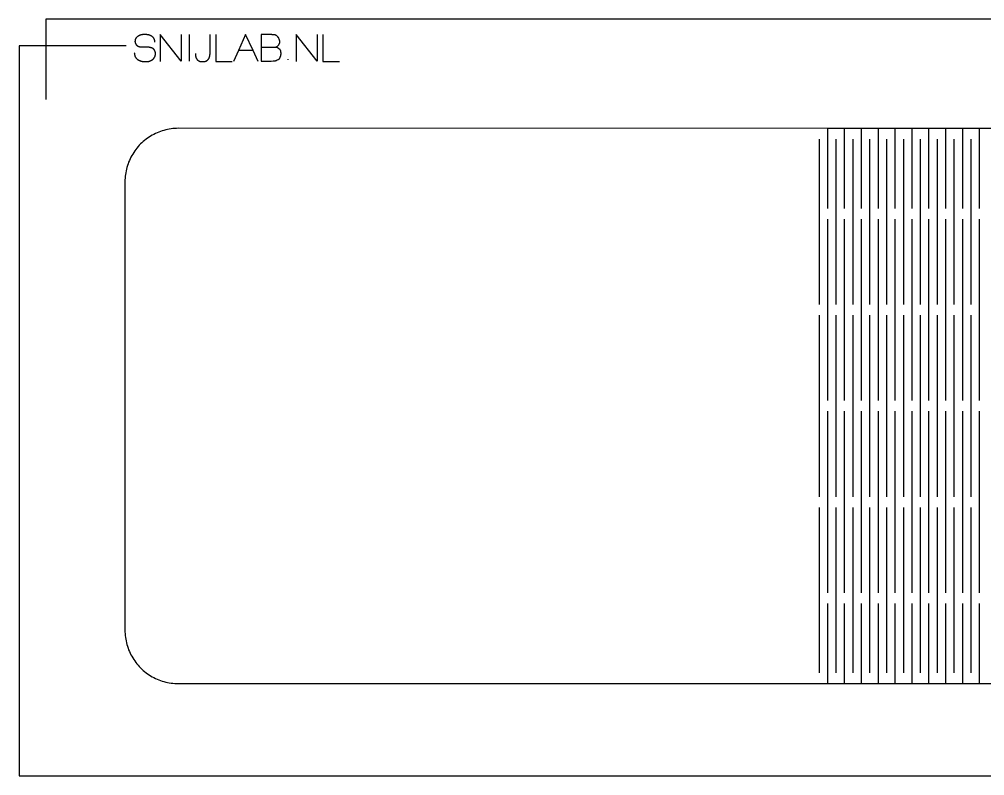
# Model space of a CAD drawing. Extents: x -180 to 180, y -173 to 173.
# Drawn here: x -179.9 to 0.9, y -173 to -31.3 of the extents above; entities that cross this region are included whole.
import ezdxf

# ---------------------------------------------------------------- set-up
doc = ezdxf.new("R2010")
doc.units = 0
doc.header["$MEASUREMENT"] = 0
doc.layers.get('0').update_dxf_attribs({"linetype": 'CONTINUOUS'})

msp = doc.modelspace()

# ---------------------------------------------------------------- linework, layer by layer
for p, q in [((179.91, -31.28), (-174.91, -31.28)), ((-174.91, -31.28), (-174.91, -46.28)), ((-157.57, -34.36), (-157.54, -34.34)), ((-157.54, -34.34), (-157.51, -34.32)), ((-157.51, -34.32), (-157.48, -34.31)), ((-157.48, -34.31), (-157.45, -34.29)), ((-157.45, -34.29), (-157.41, -34.27)), ((-157.41, -34.27), (-157.38, -34.26)), ((-157.38, -34.26), (-157.35, -34.24)), ((-157.35, -34.24), (-157.31, -34.23)), ((-157.31, -34.23), (-157.28, -34.21)), ((-157.28, -34.21), (-157.24, -34.2)), ((-157.24, -34.2), (-157.21, -34.19)), ((-157.21, -34.19), (-157.17, -34.18)), ((-157.17, -34.18), (-157.13, -34.17)), ((-157.13, -34.17), (-157.1, -34.15)), ((-157.1, -34.15), (-157.06, -34.14)), ((-157.06, -34.14), (-157.02, -34.14)), ((-157.02, -34.14), (-156.98, -34.13)), ((-156.98, -34.13), (-156.95, -34.12)), ((-156.95, -34.12), (-156.89, -34.11)), ((-156.89, -34.11), (-156.85, -34.1)), ((-156.85, -34.1), (-156.81, -34.1)), ((-156.81, -34.1), (-156.77, -34.09)), ((-156.77, -34.09), (-156.73, -34.09)), ((-156.73, -34.09), (-156.69, -34.08)), ((-156.69, -34.08), (-156.64, -34.08)), ((-156.64, -34.08), (-156.6, -34.07)), ((-156.6, -34.07), (-156.56, -34.07)), ((-156.56, -34.07), (-156.52, -34.07)), ((-156.52, -34.07), (-156.47, -34.07)), ((-156.47, -34.07), (-156.43, -34.07)), ((-156.43, -34.07), (-156.38, -34.07)), ((-156.38, -34.07), (-156.33, -34.07)), ((-156.33, -34.07), (-156.28, -34.07)), ((-156.28, -34.07), (-156.23, -34.08)), ((-156.23, -34.08), (-156.19, -34.08)), ((-156.19, -34.08), (-156.14, -34.08)), ((-156.14, -34.08), (-156.1, -34.09)), ((-156.1, -34.09), (-156.05, -34.09)), ((-156.05, -34.09), (-156.01, -34.1)), ((-156.01, -34.1), (-155.96, -34.1)), ((-155.96, -34.1), (-155.92, -34.11)), ((-155.92, -34.11), (-155.88, -34.12)), ((-155.88, -34.12), (-155.83, -34.13)), ((-155.83, -34.13), (-155.79, -34.13)), ((-155.79, -34.13), (-155.75, -34.14)), ((-155.75, -34.14), (-155.71, -34.15)), ((-155.71, -34.15), (-155.67, -34.16)), ((-155.67, -34.16), (-155.63, -34.18)), ((-155.63, -34.18), (-155.59, -34.19)), ((-155.59, -34.19), (-155.55, -34.2)), ((-155.55, -34.2), (-155.52, -34.21)), ((-155.52, -34.21), (-155.48, -34.23)), ((-155.48, -34.23), (-155.44, -34.24)), ((-155.44, -34.24), (-155.41, -34.26)), ((-155.41, -34.26), (-155.37, -34.28)), ((-155.37, -34.28), (-155.34, -34.29)), ((-155.34, -34.29), (-155.31, -34.31)), ((-155.31, -34.31), (-155.27, -34.33)), ((-155.27, -34.33), (-155.24, -34.35)), ((-155.24, -34.35), (-155.21, -34.37)), ((-149.61, -39.13), (-153.52, -34.13)), ((-153.52, -34.13), (-153.52, -39.16)), ((-149.61, -34.16), (-149.61, -39.13)), ((-148.1, -34.16), (-148.11, -39.13)), ((-144.18, -37.59), (-144.18, -34.13)), ((-143.13, -34.13), (-143.13, -39.16)), ((-137.52, -34.13), (-138.87, -37.15)), ((-136.09, -37.15), (-137.52, -34.13)), ((-132.61, -34.16), (-134.64, -34.16)), ((-134.64, -34.16), (-134.64, -39.13)), ((-132.56, -34.17), (-132.61, -34.16)), ((-132.5, -34.17), (-132.56, -34.17)), ((-132.45, -34.17), (-132.5, -34.17)), ((-132.4, -34.17), (-132.45, -34.17)), ((-132.36, -34.17), (-132.4, -34.17)), ((-132.31, -34.18), (-132.36, -34.17)), ((-132.27, -34.18), (-132.31, -34.18)), ((-132.23, -34.19), (-132.27, -34.18)), ((-132.19, -34.19), (-132.23, -34.19)), ((-132.15, -34.2), (-132.19, -34.19)), ((-132.11, -34.2), (-132.15, -34.2)), ((-132.08, -34.21), (-132.11, -34.2)), ((-132.04, -34.22), (-132.08, -34.21)), ((-132.01, -34.22), (-132.04, -34.22)), ((-131.98, -34.23), (-132.01, -34.22)), ((-131.91, -34.26), (-131.98, -34.23)), ((-131.85, -34.28), (-131.91, -34.26)), ((-131.82, -34.29), (-131.85, -34.28)), ((-131.8, -34.3), (-131.82, -34.29)), ((-131.76, -34.31), (-131.8, -34.3)), ((-131.68, -34.39), (-131.76, -34.31)), ((-124.12, -39.13), (-128.03, -34.13)), ((-128.03, -34.13), (-128.03, -39.16)), ((-124.12, -34.16), (-124.12, -39.13)), ((-123.06, -34.13), (-123.06, -39.16)), ((-158.18, -35.36), (-158.17, -35.32)), ((-158.18, -35.41), (-158.18, -35.36)), ((-158.18, -35.45), (-158.18, -35.41)), ((-158.18, -35.49), (-158.18, -35.45)), ((-158.17, -35.53), (-158.18, -35.49)), ((-158.17, -35.25), (-158.16, -35.21)), ((-158.17, -35.28), (-158.17, -35.25)), ((-158.17, -35.32), (-158.17, -35.28)), ((-158.17, -35.56), (-158.17, -35.53)), ((-158.16, -35.6), (-158.17, -35.56)), ((-158.16, -35.17), (-158.15, -35.13)), ((-158.16, -35.21), (-158.16, -35.17)), ((-158.16, -35.63), (-158.16, -35.6)), ((-158.15, -35.67), (-158.16, -35.63)), ((-158.15, -35.13), (-158.14, -35.09)), ((-158.14, -35.71), (-158.15, -35.67)), ((-158.14, -35.09), (-158.13, -35.06)), ((-158.13, -35.74), (-158.14, -35.71)), ((-158.13, -35.06), (-158.12, -35.02)), ((-158.12, -35.78), (-158.13, -35.74)), ((-158.12, -35.02), (-158.11, -34.99)), ((-158.11, -35.81), (-158.12, -35.78)), ((-158.11, -34.99), (-158.09, -34.95)), ((-158.1, -35.84), (-158.11, -35.81)), ((-158.08, -35.88), (-158.1, -35.84)), ((-158.09, -34.95), (-158.08, -34.92)), ((-158.08, -34.92), (-158.06, -34.88)), ((-158.07, -35.91), (-158.08, -35.88)), ((-158.05, -35.94), (-158.07, -35.91)), ((-158.06, -34.88), (-158.05, -34.85)), ((-158.05, -34.85), (-158.03, -34.82)), ((-158.03, -35.97), (-158.05, -35.94)), ((-158.03, -34.82), (-158.01, -34.79)), ((-158.01, -36.01), (-158.03, -35.97)), ((-158.01, -34.79), (-157.99, -34.76)), ((-157.99, -36.04), (-158.01, -36.01)), ((-157.99, -34.76), (-157.97, -34.72)), ((-157.98, -36.06), (-157.99, -36.04)), ((-157.96, -36.08), (-157.98, -36.06)), ((-157.97, -34.72), (-157.95, -34.69)), ((-157.94, -36.1), (-157.96, -36.08)), ((-157.95, -34.69), (-157.93, -34.66)), ((-157.93, -36.12), (-157.94, -36.1)), ((-157.93, -34.66), (-157.9, -34.64)), ((-157.91, -36.14), (-157.93, -36.12)), ((-157.89, -36.16), (-157.91, -36.14)), ((-157.9, -34.64), (-157.88, -34.61)), ((-157.88, -34.61), (-157.85, -34.58)), ((-157.85, -34.58), (-157.82, -34.55)), ((-157.82, -34.55), (-157.79, -34.53)), ((-157.79, -34.53), (-157.77, -34.5)), ((-157.77, -34.5), (-157.73, -34.47)), ((-157.73, -34.47), (-157.7, -34.45)), ((-157.7, -34.45), (-157.67, -34.42)), ((-157.67, -34.42), (-157.64, -34.4)), ((-157.64, -34.4), (-157.6, -34.38)), ((-157.6, -34.38), (-157.57, -34.36)), ((-155.21, -34.37), (-155.18, -34.39)), ((-155.18, -34.39), (-155.15, -34.41)), ((-155.15, -34.41), (-155.11, -34.43)), ((-155.11, -34.43), (-155.08, -34.46)), ((-155.08, -34.46), (-155.05, -34.48)), ((-155.05, -34.48), (-155.02, -34.51)), ((-155.02, -34.51), (-154.99, -34.54)), ((-154.99, -34.54), (-154.96, -34.56)), ((-154.96, -34.56), (-154.93, -34.59)), ((-154.93, -34.59), (-154.9, -34.62)), ((-154.9, -34.62), (-154.88, -34.65)), ((-154.88, -34.65), (-154.85, -34.68)), ((-154.85, -34.68), (-154.83, -34.72)), ((-154.83, -34.72), (-154.8, -34.75)), ((-154.8, -34.75), (-154.78, -34.78)), ((-154.78, -34.78), (-154.76, -34.82)), ((-154.76, -34.82), (-154.74, -34.85)), ((-154.74, -34.85), (-154.72, -34.89)), ((-154.72, -34.89), (-154.7, -34.92)), ((-154.7, -34.92), (-154.69, -34.96)), ((-154.69, -34.96), (-154.67, -35)), ((-154.67, -35), (-154.66, -35.04)), ((-154.66, -35.04), (-154.64, -35.08)), ((-154.64, -35.08), (-154.63, -35.12)), ((-154.63, -35.12), (-154.62, -35.16)), ((-154.62, -35.16), (-154.61, -35.2)), ((-154.61, -35.2), (-154.6, -35.24)), ((-154.6, -35.24), (-154.59, -35.28)), ((-154.59, -35.28), (-154.58, -35.33)), ((-154.58, -35.33), (-154.58, -35.37)), ((-154.58, -35.37), (-154.57, -35.42)), ((-154.57, -35.42), (-154.57, -35.46)), ((-154.57, -35.46), (-154.56, -35.51)), ((-154.56, -35.51), (-154.56, -35.56)), ((-131.62, -34.45), (-131.68, -34.39)), ((-131.55, -34.52), (-131.62, -34.45)), ((-131.5, -34.58), (-131.55, -34.52)), ((-131.47, -34.61), (-131.5, -34.58)), ((-131.45, -34.63), (-131.47, -34.61)), ((-131.42, -34.66), (-131.45, -34.63)), ((-131.4, -34.69), (-131.42, -34.66)), ((-131.42, -36.17), (-131.39, -36.14)), ((-131.38, -34.71), (-131.4, -34.69)), ((-131.39, -36.14), (-131.36, -36.11)), ((-131.36, -34.74), (-131.38, -34.71)), ((-131.34, -34.76), (-131.36, -34.74)), ((-131.36, -36.11), (-131.33, -36.07)), ((-131.32, -34.78), (-131.34, -34.76)), ((-131.33, -36.07), (-131.3, -36.04)), ((-131.21, -35.04), (-131.32, -34.78)), ((-131.3, -36.04), (-131.28, -36.02)), ((-131.28, -36.02), (-131.27, -36)), ((-131.27, -36), (-131.25, -35.97)), ((-131.25, -35.97), (-131.24, -35.95)), ((-131.24, -35.95), (-131.23, -35.93)), ((-131.23, -35.93), (-131.21, -35.91)), ((-131.2, -35.07), (-131.21, -35.04)), ((-131.21, -35.91), (-131.2, -35.88)), ((-131.19, -35.09), (-131.2, -35.07)), ((-131.2, -35.88), (-131.18, -35.85)), ((-131.18, -35.11), (-131.19, -35.09)), ((-131.17, -35.14), (-131.18, -35.11)), ((-131.18, -35.85), (-131.17, -35.82)), ((-131.17, -35.16), (-131.17, -35.14)), ((-131.16, -35.19), (-131.17, -35.16)), ((-131.17, -35.82), (-131.16, -35.79)), ((-131.15, -35.21), (-131.16, -35.19)), ((-131.16, -35.79), (-131.15, -35.76)), ((-131.15, -35.24), (-131.15, -35.21)), ((-131.14, -35.28), (-131.15, -35.24)), ((-131.15, -35.76), (-131.14, -35.73)), ((-131.14, -35.31), (-131.14, -35.28)), ((-131.13, -35.35), (-131.14, -35.31)), ((-131.14, -35.73), (-131.13, -35.7)), ((-131.13, -35.39), (-131.13, -35.35)), ((-131.13, -35.43), (-131.13, -35.39)), ((-131.13, -35.45), (-131.13, -35.43)), ((-131.12, -35.48), (-131.13, -35.45)), ((-131.13, -35.67), (-131.12, -35.63)), ((-131.13, -35.7), (-131.13, -35.67)), ((-131.12, -35.51), (-131.12, -35.48)), ((-131.12, -35.54), (-131.12, -35.51)), ((-131.12, -35.57), (-131.12, -35.54)), ((-131.12, -35.6), (-131.12, -35.57)), ((-131.12, -35.63), (-131.12, -35.6)), ((-159.91, -36.28), (-179.91, -36.28)), ((-179.91, -36.28), (-179.91, -173)), ((-158.37, -37.54), (-158.37, -37.56)), ((-158.37, -37.56), (-158.37, -37.59)), ((-158.37, -37.59), (-158.36, -37.62)), ((-158.36, -37.62), (-158.36, -37.64)), ((-158.36, -37.64), (-158.36, -37.67)), ((-158.36, -37.67), (-158.36, -37.69)), ((-158.36, -37.69), (-158.36, -37.72)), ((-158.36, -37.72), (-158.35, -37.74)), ((-158.35, -37.74), (-158.35, -37.77)), ((-158.35, -37.77), (-158.34, -37.82)), ((-158.34, -37.82), (-158.33, -37.87)), ((-158.33, -37.87), (-158.32, -37.92)), ((-158.32, -37.92), (-158.31, -37.96)), ((-158.31, -37.96), (-158.3, -38.01)), ((-157.88, -36.18), (-157.89, -36.16)), ((-157.86, -36.2), (-157.88, -36.18)), ((-157.84, -36.22), (-157.86, -36.2)), ((-157.82, -36.24), (-157.84, -36.22)), ((-157.8, -36.26), (-157.82, -36.24)), ((-157.78, -36.28), (-157.8, -36.26)), ((-157.76, -36.29), (-157.78, -36.28)), ((-157.74, -36.31), (-157.76, -36.29)), ((-157.72, -36.32), (-157.74, -36.31)), ((-157.69, -36.35), (-157.72, -36.32)), ((-157.66, -36.37), (-157.69, -36.35)), ((-157.63, -36.39), (-157.66, -36.37)), ((-157.59, -36.4), (-157.63, -36.39)), ((-157.56, -36.42), (-157.59, -36.4)), ((-157.53, -36.43), (-157.56, -36.42)), ((-157.49, -36.45), (-157.53, -36.43)), ((-157.46, -36.46), (-157.49, -36.45)), ((-157.42, -36.47), (-157.46, -36.46)), ((-157.39, -36.48), (-157.42, -36.47)), ((-157.35, -36.48), (-157.39, -36.48)), ((-157.31, -36.49), (-157.35, -36.48)), ((-157.28, -36.49), (-157.31, -36.49)), ((-157.24, -36.49), (-157.28, -36.49)), ((-157.21, -36.49), (-157.24, -36.49)), ((-156.16, -36.49), (-157.21, -36.49)), ((-156.06, -36.5), (-156.16, -36.49)), ((-156.01, -36.5), (-156.06, -36.5)), ((-155.96, -36.5), (-156.01, -36.5)), ((-155.92, -36.5), (-155.96, -36.5)), ((-155.87, -36.51), (-155.92, -36.5)), ((-155.82, -36.51), (-155.87, -36.51)), ((-155.78, -36.51), (-155.82, -36.51)), ((-155.74, -36.52), (-155.78, -36.51)), ((-155.69, -36.52), (-155.74, -36.52)), ((-155.65, -36.53), (-155.69, -36.52)), ((-155.61, -36.53), (-155.65, -36.53)), ((-155.57, -36.54), (-155.61, -36.53)), ((-155.53, -36.55), (-155.57, -36.54)), ((-155.49, -36.55), (-155.53, -36.55)), ((-155.45, -36.56), (-155.49, -36.55)), ((-155.41, -36.57), (-155.45, -36.56)), ((-155.38, -36.58), (-155.41, -36.57)), ((-155.34, -36.58), (-155.38, -36.58)), ((-155.31, -36.59), (-155.34, -36.58)), ((-155.27, -36.6), (-155.31, -36.59)), ((-155.24, -36.61), (-155.27, -36.6)), ((-155.21, -36.62), (-155.24, -36.61)), ((-155.17, -36.63), (-155.21, -36.62)), ((-155.14, -36.64), (-155.17, -36.63)), ((-155.11, -36.65), (-155.14, -36.64)), ((-155.08, -36.66), (-155.11, -36.65)), ((-155.06, -36.68), (-155.08, -36.66)), ((-155.03, -36.69), (-155.06, -36.68)), ((-155, -36.7), (-155.03, -36.69)), ((-154.97, -36.72), (-155, -36.7)), ((-154.93, -36.74), (-154.97, -36.72)), ((-154.9, -36.76), (-154.93, -36.74)), ((-154.86, -36.78), (-154.9, -36.76)), ((-154.84, -36.8), (-154.86, -36.78)), ((-154.82, -36.81), (-154.84, -36.8)), ((-154.79, -36.83), (-154.82, -36.81)), ((-154.77, -36.85), (-154.79, -36.83)), ((-154.75, -36.87), (-154.77, -36.85)), ((-154.73, -36.89), (-154.75, -36.87)), ((-154.71, -36.91), (-154.73, -36.89)), ((-154.69, -36.93), (-154.71, -36.91)), ((-154.67, -36.95), (-154.69, -36.93)), ((-154.65, -36.97), (-154.67, -36.95)), ((-154.64, -36.99), (-154.65, -36.97)), ((-154.62, -37.01), (-154.64, -36.99)), ((-154.6, -37.03), (-154.62, -37.01)), ((-154.59, -37.06), (-154.6, -37.03)), ((-154.57, -37.08), (-154.59, -37.06)), ((-154.56, -37.1), (-154.57, -37.08)), ((-154.55, -37.13), (-154.56, -37.1)), ((-154.53, -37.15), (-154.55, -37.13)), ((-154.52, -37.18), (-154.53, -37.15)), ((-154.51, -37.2), (-154.52, -37.18)), ((-154.5, -37.23), (-154.51, -37.2)), ((-154.49, -37.26), (-154.5, -37.23)), ((-154.48, -37.28), (-154.49, -37.26)), ((-154.47, -37.31), (-154.48, -37.28)), ((-154.46, -37.35), (-154.47, -37.31)), ((-154.45, -37.39), (-154.46, -37.35)), ((-154.44, -37.43), (-154.45, -37.39)), ((-154.43, -37.47), (-154.44, -37.43)), ((-154.43, -37.51), (-154.43, -37.47)), ((-154.42, -37.55), (-154.43, -37.51)), ((-154.43, -37.94), (-154.42, -37.9)), ((-154.43, -37.98), (-154.43, -37.94)), ((-154.42, -37.59), (-154.42, -37.55)), ((-154.41, -37.63), (-154.42, -37.59)), ((-154.42, -37.86), (-154.41, -37.81)), ((-154.42, -37.9), (-154.42, -37.86)), ((-154.41, -37.68), (-154.41, -37.63)), ((-154.41, -37.72), (-154.41, -37.68)), ((-154.41, -37.77), (-154.41, -37.72)), ((-154.41, -37.81), (-154.41, -37.77)), ((-146.91, -37.72), (-146.91, -37.76)), ((-146.91, -37.76), (-146.91, -37.81)), ((-146.91, -37.81), (-146.91, -37.85)), ((-146.91, -37.85), (-146.91, -37.9)), ((-146.91, -37.9), (-146.91, -37.94)), ((-146.91, -37.94), (-146.91, -37.98)), ((-144.21, -37.98), (-144.2, -37.94)), ((-144.2, -37.89), (-144.19, -37.84)), ((-144.2, -37.94), (-144.2, -37.89)), ((-144.19, -37.74), (-144.18, -37.7)), ((-144.19, -37.79), (-144.19, -37.74)), ((-144.19, -37.84), (-144.19, -37.79)), ((-144.18, -37.64), (-144.18, -37.59)), ((-144.18, -37.7), (-144.18, -37.64)), ((-138.87, -37.15), (-139.79, -39.16)), ((-136.09, -37.15), (-138.87, -37.15)), ((-135.16, -39.16), (-136.09, -37.15)), ((-134.61, -36.48), (-131.82, -36.48)), ((-131.82, -36.48), (-131.79, -36.46)), ((-131.74, -36.52), (-131.82, -36.48)), ((-131.79, -36.46), (-131.75, -36.44)), ((-131.75, -36.44), (-131.71, -36.41)), ((-131.66, -36.57), (-131.74, -36.52)), ((-131.71, -36.41), (-131.68, -36.39)), ((-131.68, -36.39), (-131.64, -36.37)), ((-131.62, -36.59), (-131.66, -36.57)), ((-131.64, -36.37), (-131.61, -36.34)), ((-131.59, -36.61), (-131.62, -36.59)), ((-131.61, -36.34), (-131.58, -36.32)), ((-131.55, -36.63), (-131.59, -36.61)), ((-131.58, -36.32), (-131.54, -36.29)), ((-131.52, -36.65), (-131.55, -36.63)), ((-131.54, -36.29), (-131.51, -36.26)), ((-131.48, -36.67), (-131.52, -36.65)), ((-131.51, -36.26), (-131.48, -36.23)), ((-131.48, -36.23), (-131.45, -36.2)), ((-131.45, -36.69), (-131.48, -36.67)), ((-131.45, -36.2), (-131.42, -36.17)), ((-131.42, -36.71), (-131.45, -36.69)), ((-131.39, -36.73), (-131.42, -36.71)), ((-131.36, -36.75), (-131.39, -36.73)), ((-131.33, -36.77), (-131.36, -36.75)), ((-131.31, -36.79), (-131.33, -36.77)), ((-131.28, -36.81), (-131.31, -36.79)), ((-131.13, -36.93), (-131.28, -36.81)), ((-131.03, -37.02), (-131.13, -36.93)), ((-131.01, -37.05), (-131.03, -37.02)), ((-130.99, -37.08), (-131.01, -37.05)), ((-130.98, -37.1), (-130.99, -37.08)), ((-130.97, -37.12), (-130.98, -37.1)), ((-130.96, -37.15), (-130.97, -37.12)), ((-130.95, -37.17), (-130.96, -37.15)), ((-130.94, -37.2), (-130.95, -37.17)), ((-130.94, -37.23), (-130.94, -37.2)), ((-130.93, -37.26), (-130.94, -37.23)), ((-130.92, -37.29), (-130.93, -37.26)), ((-130.91, -37.34), (-130.92, -37.29)), ((-130.91, -37.38), (-130.91, -37.34)), ((-130.9, -37.43), (-130.91, -37.38)), ((-130.91, -37.98), (-130.9, -37.94)), ((-130.9, -37.48), (-130.9, -37.43)), ((-130.89, -37.5), (-130.9, -37.48)), ((-130.9, -37.89), (-130.89, -37.84)), ((-130.9, -37.94), (-130.9, -37.89)), ((-130.89, -37.53), (-130.89, -37.5)), ((-130.89, -37.56), (-130.89, -37.53)), ((-130.89, -37.58), (-130.89, -37.56)), ((-130.89, -37.61), (-130.89, -37.58)), ((-130.89, -37.64), (-130.89, -37.61)), ((-130.89, -37.67), (-130.89, -37.64)), ((-130.89, -37.7), (-130.89, -37.67)), ((-130.89, -37.75), (-130.89, -37.7)), ((-130.89, -37.8), (-130.89, -37.75)), ((-130.89, -37.84), (-130.89, -37.8)), ((-158.3, -38.01), (-158.29, -38.06)), ((-158.29, -38.06), (-158.27, -38.1)), ((-158.27, -38.1), (-158.26, -38.15)), ((-158.26, -38.15), (-158.24, -38.19)), ((-158.24, -38.19), (-158.22, -38.23)), ((-158.22, -38.23), (-158.2, -38.27)), ((-158.2, -38.27), (-158.18, -38.31)), ((-158.18, -38.31), (-158.16, -38.35)), ((-158.16, -38.35), (-158.13, -38.39)), ((-158.13, -38.39), (-158.11, -38.43)), ((-158.11, -38.43), (-158.08, -38.47)), ((-158.08, -38.47), (-158.06, -38.5)), ((-158.06, -38.5), (-158.03, -38.54)), ((-158.03, -38.54), (-158, -38.57)), ((-158, -38.57), (-157.97, -38.61)), ((-157.97, -38.61), (-157.94, -38.64)), ((-157.94, -38.64), (-157.91, -38.67)), ((-157.91, -38.67), (-157.87, -38.71)), ((-157.87, -38.71), (-157.84, -38.74)), ((-157.84, -38.74), (-157.8, -38.77)), ((-157.8, -38.77), (-157.76, -38.8)), ((-157.76, -38.8), (-157.72, -38.82)), ((-157.72, -38.82), (-157.69, -38.85)), ((-157.69, -38.85), (-157.65, -38.87)), ((-157.65, -38.87), (-157.61, -38.9)), ((-157.61, -38.9), (-157.58, -38.92)), ((-157.58, -38.92), (-157.54, -38.94)), ((-157.54, -38.94), (-157.5, -38.96)), ((-157.5, -38.96), (-157.46, -38.98)), ((-157.46, -38.98), (-157.42, -39)), ((-157.42, -39), (-157.38, -39.01)), ((-157.38, -39.01), (-157.34, -39.03)), ((-157.34, -39.03), (-157.3, -39.05)), ((-157.3, -39.05), (-157.26, -39.06)), ((-157.26, -39.06), (-157.22, -39.08)), ((-157.22, -39.08), (-157.17, -39.09)), ((-157.17, -39.09), (-157.13, -39.11)), ((-157.13, -39.11), (-157.08, -39.12)), ((-157.08, -39.12), (-157.04, -39.13)), ((-157.04, -39.13), (-156.99, -39.14)), ((-156.99, -39.14), (-156.95, -39.15)), ((-156.95, -39.15), (-156.9, -39.16)), ((-156.9, -39.16), (-156.83, -39.18)), ((-156.83, -39.18), (-156.78, -39.18)), ((-156.78, -39.18), (-156.73, -39.19)), ((-156.73, -39.19), (-156.68, -39.2)), ((-156.68, -39.2), (-156.63, -39.2)), ((-156.63, -39.2), (-156.57, -39.21)), ((-156.57, -39.21), (-156.52, -39.21)), ((-156.52, -39.21), (-156.47, -39.22)), ((-156.47, -39.22), (-156.41, -39.22)), ((-156.41, -39.22), (-156.36, -39.22)), ((-156.36, -39.22), (-156.3, -39.22)), ((-156.3, -39.22), (-156.25, -39.22)), ((-156.25, -39.22), (-156.2, -39.22)), ((-156.2, -39.22), (-156.16, -39.22)), ((-156.16, -39.22), (-156.11, -39.22)), ((-156.11, -39.22), (-156.07, -39.22)), ((-156.07, -39.22), (-156.02, -39.21)), ((-156.02, -39.21), (-155.98, -39.21)), ((-155.98, -39.21), (-155.93, -39.2)), ((-155.93, -39.2), (-155.89, -39.2)), ((-155.89, -39.2), (-155.85, -39.19)), ((-155.85, -39.19), (-155.81, -39.19)), ((-155.81, -39.19), (-155.76, -39.18)), ((-155.76, -39.18), (-155.72, -39.17)), ((-155.72, -39.17), (-155.68, -39.16)), ((-155.68, -39.16), (-155.64, -39.15)), ((-155.64, -39.15), (-155.6, -39.14)), ((-155.6, -39.14), (-155.56, -39.13)), ((-155.56, -39.13), (-155.52, -39.12)), ((-155.52, -39.12), (-155.48, -39.11)), ((-155.48, -39.11), (-155.45, -39.09)), ((-155.45, -39.09), (-155.41, -39.08)), ((-155.41, -39.08), (-155.37, -39.06)), ((-155.37, -39.06), (-155.33, -39.05)), ((-155.33, -39.05), (-155.3, -39.03)), ((-155.3, -39.03), (-155.26, -39.02)), ((-155.26, -39.02), (-155.23, -39)), ((-155.23, -39), (-155.19, -38.98)), ((-155.19, -38.98), (-155.16, -38.96)), ((-155.16, -38.96), (-155.12, -38.94)), ((-155.12, -38.94), (-155.09, -38.92)), ((-155.09, -38.92), (-155.06, -38.9)), ((-155.06, -38.9), (-155.02, -38.88)), ((-155.02, -38.88), (-154.99, -38.86)), ((-154.99, -38.86), (-154.96, -38.83)), ((-154.96, -38.83), (-154.92, -38.8)), ((-154.92, -38.8), (-154.89, -38.78)), ((-154.89, -38.78), (-154.86, -38.75)), ((-154.86, -38.75), (-154.82, -38.72)), ((-154.82, -38.72), (-154.79, -38.69)), ((-154.79, -38.69), (-154.77, -38.66)), ((-154.77, -38.66), (-154.74, -38.63)), ((-154.74, -38.63), (-154.71, -38.6)), ((-154.71, -38.6), (-154.69, -38.57)), ((-154.69, -38.57), (-154.66, -38.54)), ((-154.66, -38.54), (-154.64, -38.51)), ((-154.64, -38.51), (-154.62, -38.47)), ((-154.62, -38.47), (-154.59, -38.44)), ((-154.59, -38.44), (-154.58, -38.4)), ((-154.58, -38.4), (-154.56, -38.37)), ((-154.56, -38.37), (-154.54, -38.33)), ((-154.54, -38.33), (-154.52, -38.3)), ((-154.52, -38.3), (-154.51, -38.26)), ((-154.51, -38.26), (-154.49, -38.22)), ((-154.49, -38.22), (-154.48, -38.18)), ((-154.48, -38.18), (-154.47, -38.15)), ((-154.47, -38.15), (-154.46, -38.11)), ((-154.46, -38.11), (-154.45, -38.07)), ((-154.45, -38.07), (-154.44, -38.03)), ((-154.44, -38.03), (-154.43, -37.98)), ((-146.91, -37.98), (-146.9, -38.03)), ((-146.9, -38.03), (-146.9, -38.07)), ((-146.9, -38.07), (-146.89, -38.11)), ((-146.89, -38.11), (-146.89, -38.15)), ((-146.89, -38.15), (-146.88, -38.19)), ((-146.88, -38.19), (-146.87, -38.23)), ((-146.87, -38.23), (-146.87, -38.27)), ((-146.87, -38.27), (-146.86, -38.3)), ((-146.86, -38.3), (-146.85, -38.34)), ((-146.85, -38.34), (-146.84, -38.37)), ((-146.84, -38.37), (-146.83, -38.41)), ((-146.83, -38.41), (-146.82, -38.44)), ((-146.82, -38.44), (-146.81, -38.48)), ((-146.81, -38.48), (-146.79, -38.51)), ((-146.79, -38.51), (-146.78, -38.54)), ((-146.78, -38.54), (-146.77, -38.57)), ((-146.77, -38.57), (-146.75, -38.6)), ((-146.75, -38.6), (-146.74, -38.63)), ((-146.74, -38.63), (-146.72, -38.66)), ((-146.72, -38.66), (-146.71, -38.69)), ((-146.71, -38.69), (-146.69, -38.72)), ((-146.69, -38.72), (-146.67, -38.74)), ((-146.67, -38.74), (-146.65, -38.77)), ((-146.65, -38.77), (-146.63, -38.8)), ((-146.63, -38.8), (-146.61, -38.82)), ((-146.61, -38.82), (-146.59, -38.84)), ((-146.59, -38.84), (-146.57, -38.87)), ((-146.57, -38.87), (-146.55, -38.89)), ((-146.55, -38.89), (-146.53, -38.91)), ((-146.53, -38.91), (-146.5, -38.93)), ((-146.5, -38.93), (-146.48, -38.95)), ((-146.48, -38.95), (-146.46, -38.97)), ((-146.46, -38.97), (-146.43, -38.99)), ((-146.43, -38.99), (-146.4, -39.01)), ((-146.4, -39.01), (-146.38, -39.03)), ((-146.38, -39.03), (-146.35, -39.04)), ((-146.35, -39.04), (-146.32, -39.06)), ((-146.32, -39.06), (-146.29, -39.07)), ((-146.29, -39.07), (-146.26, -39.09)), ((-146.26, -39.09), (-146.23, -39.1)), ((-146.23, -39.1), (-146.2, -39.12)), ((-146.2, -39.12), (-146.17, -39.13)), ((-146.17, -39.13), (-146.14, -39.14)), ((-146.14, -39.14), (-146.11, -39.15)), ((-146.11, -39.15), (-146.07, -39.16)), ((-146.07, -39.16), (-146.04, -39.17)), ((-146.04, -39.17), (-146, -39.18)), ((-146, -39.18), (-145.97, -39.18)), ((-145.97, -39.18), (-145.93, -39.19)), ((-145.93, -39.19), (-145.9, -39.2)), ((-145.9, -39.2), (-145.86, -39.2)), ((-145.86, -39.2), (-145.82, -39.21)), ((-145.82, -39.21), (-145.78, -39.21)), ((-145.78, -39.21), (-145.74, -39.22)), ((-145.74, -39.22), (-145.7, -39.22)), ((-145.7, -39.22), (-145.66, -39.22)), ((-145.66, -39.22), (-145.62, -39.22)), ((-145.62, -39.22), (-145.58, -39.22)), ((-145.58, -39.22), (-145.53, -39.22)), ((-145.53, -39.22), (-145.49, -39.22)), ((-145.49, -39.22), (-145.45, -39.22)), ((-145.45, -39.22), (-145.41, -39.21)), ((-145.41, -39.21), (-145.37, -39.21)), ((-145.37, -39.21), (-145.33, -39.21)), ((-145.33, -39.21), (-145.29, -39.2)), ((-145.29, -39.2), (-145.25, -39.2)), ((-145.25, -39.2), (-145.21, -39.19)), ((-145.21, -39.19), (-145.17, -39.18)), ((-145.17, -39.18), (-145.14, -39.17)), ((-145.14, -39.17), (-145.1, -39.16)), ((-145.1, -39.16), (-145.07, -39.15)), ((-145.07, -39.15), (-145.03, -39.14)), ((-145.03, -39.14), (-145, -39.13)), ((-145, -39.13), (-144.97, -39.12)), ((-144.97, -39.12), (-144.93, -39.1)), ((-144.93, -39.1), (-144.9, -39.09)), ((-144.9, -39.09), (-144.87, -39.07)), ((-144.87, -39.07), (-144.84, -39.06)), ((-144.84, -39.06), (-144.81, -39.04)), ((-144.81, -39.04), (-144.78, -39.02)), ((-144.78, -39.02), (-144.75, -39)), ((-144.75, -39), (-144.73, -38.99)), ((-144.73, -38.99), (-144.7, -38.97)), ((-144.7, -38.97), (-144.67, -38.94)), ((-144.67, -38.94), (-144.65, -38.92)), ((-144.65, -38.92), (-144.62, -38.9)), ((-144.62, -38.9), (-144.6, -38.88)), ((-144.6, -38.88), (-144.57, -38.85)), ((-144.57, -38.85), (-144.55, -38.83)), ((-144.55, -38.83), (-144.53, -38.8)), ((-144.53, -38.8), (-144.51, -38.77)), ((-144.51, -38.77), (-144.49, -38.75)), ((-144.49, -38.75), (-144.47, -38.72)), ((-144.47, -38.72), (-144.45, -38.69)), ((-144.45, -38.69), (-144.43, -38.66)), ((-144.43, -38.66), (-144.41, -38.63)), ((-144.41, -38.63), (-144.39, -38.6)), ((-144.39, -38.6), (-144.38, -38.57)), ((-144.38, -38.57), (-144.36, -38.53)), ((-144.36, -38.53), (-144.35, -38.5)), ((-144.35, -38.5), (-144.33, -38.46)), ((-144.33, -38.46), (-144.32, -38.43)), ((-144.32, -38.43), (-144.3, -38.39)), ((-144.3, -38.39), (-144.29, -38.35)), ((-144.29, -38.35), (-144.28, -38.32)), ((-144.28, -38.32), (-144.27, -38.28)), ((-144.27, -38.28), (-144.26, -38.24)), ((-144.26, -38.24), (-144.25, -38.2)), ((-144.25, -38.2), (-144.24, -38.15)), ((-144.24, -38.15), (-144.23, -38.11)), ((-144.23, -38.11), (-144.22, -38.07)), ((-144.22, -38.07), (-144.21, -38.03)), ((-144.21, -38.03), (-144.21, -37.98)), ((-143.13, -39.16), (-140.02, -39.16)), ((-134.64, -39.13), (-132.75, -39.13)), ((-132.75, -39.13), (-132.35, -39.09)), ((-132.35, -39.09), (-131.95, -39.05)), ((-131.95, -39.05), (-131.92, -39.04)), ((-131.92, -39.04), (-131.88, -39.03)), ((-131.88, -39.03), (-131.86, -39.02)), ((-131.86, -39.02), (-131.83, -39.01)), ((-131.83, -39.01), (-131.77, -38.98)), ((-131.77, -38.98), (-131.61, -38.9)), ((-131.61, -38.9), (-131.4, -38.8)), ((-131.4, -38.8), (-131.37, -38.79)), ((-131.37, -38.79), (-131.34, -38.77)), ((-131.34, -38.77), (-131.31, -38.76)), ((-131.31, -38.76), (-131.29, -38.74)), ((-131.29, -38.74), (-131.26, -38.72)), ((-131.26, -38.72), (-131.24, -38.7)), ((-131.24, -38.7), (-131.22, -38.69)), ((-131.22, -38.69), (-131.2, -38.67)), ((-131.2, -38.67), (-131.18, -38.65)), ((-131.18, -38.65), (-131.16, -38.63)), ((-131.16, -38.63), (-131.14, -38.6)), ((-131.14, -38.6), (-131.13, -38.58)), ((-131.13, -38.58), (-131.11, -38.56)), ((-131.11, -38.56), (-131.1, -38.54)), ((-131.1, -38.54), (-131.09, -38.51)), ((-131.09, -38.51), (-131.07, -38.49)), ((-131.07, -38.49), (-131.06, -38.46)), ((-131.06, -38.44), (-131.05, -38.41)), ((-131.06, -38.46), (-131.06, -38.44)), ((-131.05, -38.41), (-131.04, -38.38)), ((-131.04, -38.35), (-131.03, -38.33)), ((-131.04, -38.38), (-131.04, -38.35)), ((-131.03, -38.33), (-131.01, -38.31)), ((-131.01, -38.31), (-131, -38.28)), ((-131, -38.28), (-130.99, -38.26)), ((-130.99, -38.26), (-130.98, -38.23)), ((-130.98, -38.23), (-130.97, -38.21)), ((-130.97, -38.21), (-130.96, -38.18)), ((-130.96, -38.18), (-130.95, -38.15)), ((-130.95, -38.15), (-130.94, -38.12)), ((-130.94, -38.12), (-130.93, -38.09)), ((-130.93, -38.09), (-130.92, -38.06)), ((-130.92, -38.02), (-130.91, -37.98)), ((-130.92, -38.06), (-130.92, -38.02)), ((-129.58, -38.89), (-129.58, -38.77)), ((-123.06, -39.16), (-119.96, -39.16)), ((-153.79, -52.41), (-154.11, -52.54)), ((-153.47, -52.29), (-153.79, -52.41)), ((-153.15, -52.18), (-153.47, -52.29)), ((-152.82, -52.09), (-153.15, -52.18)), ((-152.49, -52), (-152.82, -52.09)), ((-152.16, -51.92), (-152.49, -52)), ((-151.82, -51.86), (-152.16, -51.92)), ((-151.48, -51.81), (-151.82, -51.86)), ((-151.15, -51.77), (-151.48, -51.81)), ((-150.81, -51.74), (-151.15, -51.77)), ((-150.63, -51.73), (-150.81, -51.74)), ((-150.46, -51.72), (-150.63, -51.73)), ((-150.12, -51.71), (-150.46, -51.72)), ((-28.54, -51.73), (-150.12, -51.71)), ((-28.54, -51.73), (-28.54, -66.73)), ((-25.39, -51.73), (-28.54, -51.73)), ((-25.39, -51.73), (-25.39, -66.73)), ((-22.23, -51.73), (-25.39, -51.73)), ((-22.23, -51.73), (-22.23, -66.73)), ((-19.07, -51.73), (-22.23, -51.73)), ((-19.07, -51.73), (-19.07, -66.73)), ((-15.91, -51.73), (-19.07, -51.73)), ((-15.91, -51.73), (-15.91, -66.73)), ((-12.75, -51.73), (-15.91, -51.73)), ((-12.75, -51.73), (-12.75, -66.73)), ((-9.6, -51.73), (-12.75, -51.73)), ((-9.6, -51.73), (-9.6, -66.73)), ((-6.44, -51.73), (-9.6, -51.73)), ((-6.44, -51.73), (-6.44, -66.73)), ((-3.28, -51.73), (-6.44, -51.73)), ((-3.28, -51.73), (-3.28, -66.73)), ((-0.12, -51.73), (-3.28, -51.73)), ((-0.12, -51.73), (-0.12, -66.73)), ((119.88, -51.73), (-0.12, -51.73)), ((-156.7, -54.18), (-156.95, -54.41)), ((-156.43, -53.96), (-156.7, -54.18)), ((-156.17, -53.75), (-156.43, -53.96)), ((-155.89, -53.55), (-156.17, -53.75)), ((-155.61, -53.35), (-155.89, -53.55)), ((-155.32, -53.17), (-155.61, -53.35)), ((-155.02, -53), (-155.32, -53.17)), ((-154.72, -52.84), (-155.02, -53)), ((-154.42, -52.68), (-154.72, -52.84)), ((-154.11, -52.54), (-154.42, -52.68)), ((-30.12, -53.73), (-30.12, -84.73)), ((-26.97, -53.73), (-26.97, -84.73)), ((-23.81, -53.73), (-23.81, -84.73)), ((-20.65, -53.73), (-20.65, -84.73)), ((-17.49, -53.73), (-17.49, -84.73)), ((-14.33, -53.73), (-14.33, -84.73)), ((-11.18, -53.73), (-11.18, -84.73)), ((-8.02, -53.73), (-8.02, -84.73)), ((-4.86, -53.73), (-4.86, -84.73)), ((-1.7, -53.73), (-1.7, -84.73)), ((-158.29, -55.95), (-158.48, -56.23)), ((-158.09, -55.67), (-158.29, -55.95)), ((-157.88, -55.4), (-158.09, -55.67)), ((-157.66, -55.14), (-157.88, -55.4)), ((-157.43, -54.89), (-157.66, -55.14)), ((-157.19, -54.64), (-157.43, -54.89)), ((-156.95, -54.41), (-157.19, -54.64)), ((-159.3, -57.73), (-159.43, -58.05)), ((-159.15, -57.42), (-159.3, -57.73)), ((-159, -57.11), (-159.15, -57.42)), ((-158.84, -56.81), (-159, -57.11)), ((-158.67, -56.52), (-158.84, -56.81)), ((-158.48, -56.23), (-158.67, -56.52)), ((-159.84, -59.35), (-159.91, -59.68)), ((-159.75, -59.02), (-159.84, -59.35)), ((-159.65, -58.69), (-159.75, -59.02)), ((-159.55, -58.37), (-159.65, -58.69)), ((-159.43, -58.05), (-159.55, -58.37)), ((-160.1, -61.03), (-160.12, -61.37)), ((-160.12, -61.37), (-160.12, -61.71)), ((-160.07, -60.69), (-160.1, -61.03)), ((-160.03, -60.35), (-160.07, -60.69)), ((-159.98, -60.02), (-160.03, -60.35)), ((-159.91, -59.68), (-159.98, -60.02)), ((-160.12, -61.71), (-160.12, -145.73)), ((-28.54, -68.73), (-28.54, -102.73)), ((-25.39, -68.73), (-25.39, -102.73)), ((-22.23, -68.73), (-22.23, -102.73)), ((-19.07, -68.73), (-19.07, -102.73)), ((-15.91, -68.73), (-15.91, -102.73)), ((-12.75, -68.73), (-12.75, -102.73)), ((-9.6, -68.73), (-9.6, -102.73)), ((-6.44, -68.73), (-6.44, -102.73)), ((-3.28, -68.73), (-3.28, -102.73)), ((-0.12, -68.73), (-0.12, -102.73)), ((-30.12, -86.73), (-30.12, -120.73)), ((-26.97, -86.73), (-26.97, -120.73)), ((-23.81, -86.73), (-23.81, -120.73)), ((-20.65, -86.73), (-20.65, -120.73)), ((-17.49, -86.73), (-17.49, -120.73)), ((-14.33, -86.73), (-14.33, -120.73)), ((-11.18, -86.73), (-11.18, -120.73)), ((-8.02, -86.73), (-8.02, -120.73)), ((-4.86, -86.73), (-4.86, -120.73)), ((-1.7, -86.73), (-1.7, -120.73)), ((-28.54, -104.73), (-28.54, -138.73)), ((-25.39, -104.73), (-25.39, -138.73)), ((-22.23, -104.73), (-22.23, -138.73)), ((-19.07, -104.73), (-19.07, -138.73)), ((-15.91, -104.73), (-15.91, -138.73)), ((-12.75, -104.73), (-12.75, -138.73)), ((-9.6, -104.73), (-9.6, -138.73)), ((-6.44, -104.73), (-6.44, -138.73)), ((-3.28, -104.73), (-3.28, -138.73)), ((-0.12, -104.73), (-0.12, -138.73)), ((-30.12, -122.73), (-30.12, -153.73)), ((-26.97, -122.73), (-26.97, -153.73)), ((-23.81, -122.73), (-23.81, -153.73)), ((-20.65, -122.73), (-20.65, -153.73)), ((-17.49, -122.73), (-17.49, -153.73)), ((-14.33, -122.73), (-14.33, -153.73)), ((-11.18, -122.73), (-11.18, -153.73)), ((-8.02, -122.73), (-8.02, -153.73)), ((-4.86, -122.73), (-4.86, -153.73)), ((-1.7, -122.73), (-1.7, -153.73)), ((-28.54, -140.73), (-28.54, -155.73)), ((-25.39, -140.73), (-25.39, -155.73)), ((-22.23, -140.73), (-22.23, -155.73)), ((-19.07, -140.73), (-19.07, -155.73)), ((-15.91, -140.73), (-15.91, -155.73)), ((-12.75, -140.73), (-12.75, -155.73)), ((-9.6, -140.73), (-9.6, -155.73)), ((-6.44, -140.73), (-6.44, -155.73)), ((-3.28, -140.73), (-3.28, -155.73)), ((-0.12, -140.73), (-0.12, -155.73)), ((-160.12, -145.73), (-160.12, -146.07)), ((-160.12, -146.07), (-160.1, -146.41)), ((-160.1, -146.41), (-160.07, -146.75)), ((-160.07, -146.75), (-160.03, -147.09)), ((-160.03, -147.09), (-159.98, -147.43)), ((-159.98, -147.43), (-159.91, -147.76)), ((-159.91, -147.76), (-159.84, -148.1)), ((-159.84, -148.1), (-159.75, -148.43)), ((-159.75, -148.43), (-159.65, -148.75)), ((-159.65, -148.75), (-159.55, -149.08)), ((-159.55, -149.08), (-159.43, -149.4)), ((-159.43, -149.4), (-159.3, -149.71)), ((-159.3, -149.71), (-159.15, -150.02)), ((-159.15, -150.02), (-159, -150.33)), ((-159, -150.33), (-158.84, -150.63)), ((-158.84, -150.63), (-158.67, -150.93)), ((-158.67, -150.93), (-158.48, -151.21)), ((-158.48, -151.21), (-158.29, -151.5)), ((-158.29, -151.5), (-158.09, -151.77)), ((-158.09, -151.77), (-157.88, -152.04)), ((-157.88, -152.04), (-157.66, -152.3)), ((-157.66, -152.3), (-157.43, -152.55)), ((-157.43, -152.55), (-157.19, -152.8)), ((-157.19, -152.8), (-156.95, -153.04)), ((-156.95, -153.04), (-156.7, -153.27)), ((-156.7, -153.27), (-156.43, -153.49)), ((-156.43, -153.49), (-156.17, -153.7)), ((-156.17, -153.7), (-155.89, -153.9)), ((-155.89, -153.9), (-155.61, -154.09)), ((-155.61, -154.09), (-155.32, -154.27)), ((-155.32, -154.27), (-155.02, -154.45)), ((-155.02, -154.45), (-154.72, -154.61)), ((-154.72, -154.61), (-154.42, -154.76)), ((-154.42, -154.76), (-154.11, -154.9)), ((-154.11, -154.9), (-153.79, -155.03)), ((-153.79, -155.03), (-153.47, -155.15)), ((-153.47, -155.15), (-153.15, -155.26)), ((-153.15, -155.26), (-152.82, -155.36)), ((-152.82, -155.36), (-152.49, -155.45)), ((-152.49, -155.45), (-152.16, -155.52)), ((-152.16, -155.52), (-151.82, -155.58)), ((-151.82, -155.58), (-151.48, -155.64)), ((-151.48, -155.64), (-151.15, -155.68)), ((-151.15, -155.68), (-150.81, -155.71)), ((-150.81, -155.71), (-150.46, -155.72)), ((-150.46, -155.72), (-150.12, -155.73)), ((-150.12, -155.73), (-28.54, -155.73)), ((-28.54, -155.73), (-25.39, -155.73)), ((-25.39, -155.73), (-22.23, -155.73)), ((-22.23, -155.73), (-19.07, -155.73)), ((-19.07, -155.73), (-15.91, -155.73)), ((-15.91, -155.73), (119.88, -155.73)), ((-179.91, -173), (179.91, -173))]:
    msp.add_line(p, q)

doc.saveas('drawing.dxf')
